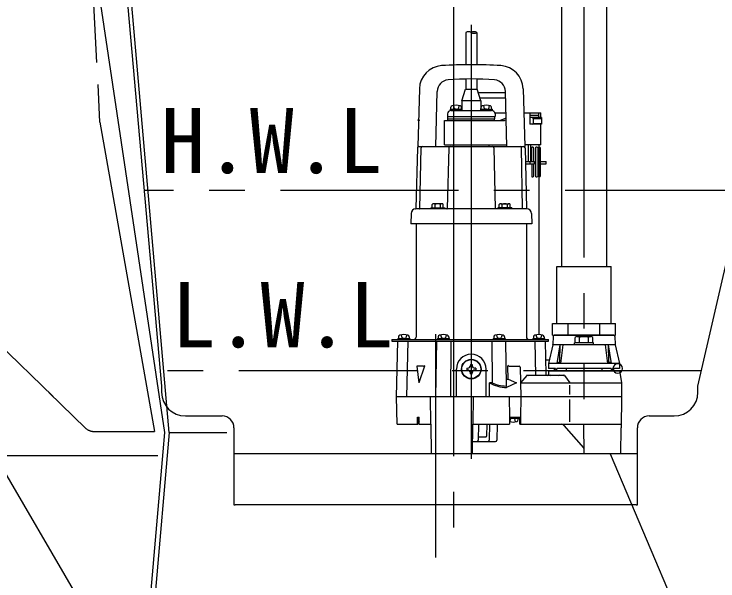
# Model space of a CAD drawing. Units: millimetres, scale not verified. Extents: x -8093 to 8093, y -5792 to 5792.
# Drawn here: x -4168 to -3575, y -2290 to -1812 of the extents above; entities that cross this region are included whole.
import ezdxf
from ezdxf.enums import TextEntityAlignment as Align

# ---------------------------------------------------------------- set-up
doc = ezdxf.new("R2010")
doc.units = ezdxf.units.MM
doc.header["$LTSCALE"] = 30
for name, pattern in [('CHAIN1', [8, 5, -1, 1, -1]), ('LONG_CHAIN', [21, 18, -1, 1, -1]), ('LONG_DASHED2', [13, 12, -1]), ('LONG_DOUBLE_CHAIN', [21.8, 18, -1, 0.6, -0.6, 0.6, -1])]:
    doc.linetypes.add(name, pattern=pattern)
doc.layers.add('0-1_00クル-フ-0躯体', color=3, linetype='Continuous', lineweight=25)
doc.styles.add('ＭＳ ゴシック', font='')
doc.styles.get('ＭＳ ゴシック').set_extended_font_data('MS Gothic')

msp = doc.modelspace()

# ---------------------------------------------------------------- linework, layer by layer
at = {"layer": '0-1_00クル-フ-0躯体', "linetype": 'LONG_CHAIN'}
for p, q in [((-3797.52, -1014.54), (-3797.52, -2267.6)), ((-3687.52, -1476.96), (-3687.52, -2136.47)), ((-3782.52, -1820.82), (-3782.52, -2186.69)), ((-3812.52, -2269.89), (-3812.52, -2081.6))]:
    msp.add_line(p, q, dxfattribs=at)
at = {"layer": '0-1_00クル-フ-0躯体'}
for p, q in [((-4139.28, -1507.57), (-4041.1, -2164.54)), ((-4037.09, -2164.54), (-4080.97, -1662.93)), ((-3706.52, -1708.54), (-3706.52, -2024.54)), ((-3668.52, -1708.54), (-3668.52, -2024.54)), ((-3787.12, -1827.38), (-3787.12, -1854.56)), ((-3777.92, -1827.38), (-3777.92, -1854.56)), ((-3787.12, -1866.58), (-3787.12, -1875.04)), ((-3777.92, -1866.58), (-3777.92, -1875.04)), ((-3826.24, -1874.75), (-3827.52, -1923.54)), ((-3812.52, -1923.54), (-3811.3, -1877.01)), ((-3790.52, -1885.04), (-3787.52, -1875.04)), ((-3787.52, -1875.04), (-3777.52, -1875.04)), ((-3774.52, -1885.04), (-3777.52, -1875.04)), ((-3776.62, -1878.04), (-3753.71, -1878.04)), ((-3752.52, -1923.54), (-3753.73, -1877.01)), ((-3738.79, -1874.75), (-3737.52, -1923.54)), ((-3774.52, -1885.04), (-3790.52, -1885.04)), ((-3790.52, -1885.04), (-3790.52, -1893.04)), ((-3775.27, -1882.54), (-3753.59, -1882.54)), ((-3774.52, -1885.04), (-3774.52, -1892.04)), ((-3800.2, -1892.04), (-3790.52, -1892.04)), ((-3800.2, -1892.04), (-3800.2, -1893.04)), ((-3799.7, -1892.04), (-3799.62, -1890.39)), ((-3797.6, -1888.98), (-3796.91, -1891.58)), ((-3795.2, -1892.04), (-3796.91, -1891.58)), ((-3795.2, -1892.04), (-3793.5, -1891.58)), ((-3792.8, -1888.98), (-3793.5, -1891.58)), ((-3790.7, -1892.04), (-3790.79, -1890.39)), ((-3774.83, -1892.04), (-3774.83, -1893.04)), ((-3774.83, -1892.04), (-3764.83, -1892.04)), ((-3774.33, -1892.04), (-3774.24, -1890.39)), ((-3772.23, -1888.98), (-3771.53, -1891.58)), ((-3769.83, -1892.04), (-3771.53, -1891.58)), ((-3769.83, -1892.04), (-3768.12, -1891.58)), ((-3767.43, -1888.98), (-3768.12, -1891.58)), ((-3765.33, -1892.04), (-3765.41, -1890.39)), ((-3764.83, -1892.04), (-3764.83, -1893.04)), ((-3802.59, -1895.88), (-3802.7, -1898.04)), ((-3802.7, -1898.04), (-3762.33, -1898.04)), ((-3802.2, -1900.04), (-3802.2, -1898.04)), ((-3799.59, -1893.04), (-3765.44, -1893.04)), ((-3762.83, -1898.04), (-3762.83, -1900.04)), ((-3762.61, -1895.04), (-3753.26, -1895.04)), ((-3762.44, -1895.88), (-3762.33, -1898.04)), ((-3738.26, -1895.04), (-3723.9, -1895.04)), ((-3733.24, -1895.04), (-3733.24, -1904.54)), ((-3733.24, -1897.04), (-3725.66, -1897.04)), ((-3725.66, -1899.04), (-3725.66, -1895.04)), ((-3723.94, -1899.04), (-3723.94, -1895.04)), ((-3723.9, -1899.04), (-3723.9, -1895.04)), ((-3805.21, -1901.54), (-3754.53, -1901.54)), ((-3805.21, -1922.04), (-3805.21, -1901.54)), ((-3802.21, -1901.54), (-3802.21, -1900.04)), ((-3802.21, -1900.04), (-3762.82, -1900.04)), ((-3762.82, -1901.54), (-3762.82, -1900.04)), ((-3753.15, -1899.45), (-3758.16, -1901.54)), ((-3753.11, -1900.94), (-3754.53, -1901.54)), ((-3723.34, -1899.04), (-3733.24, -1899.04)), ((-3730.1, -1900.04), (-3731.1, -1899.04)), ((-3731.1, -1904.54), (-3730.1, -1904.34)), ((-3730.1, -1904.34), (-3730.1, -1900.04)), ((-3723.34, -1900.04), (-3730.1, -1900.04)), ((-3723.34, -1904.34), (-3730.1, -1904.34)), ((-3723.34, -1899.04), (-3723.34, -1904.54)), ((-3723.34, -1904.54), (-3733.24, -1904.54)), ((-3723.9, -1922.04), (-3723.9, -1904.54)), ((-3805.21, -1922.04), (-3752.55, -1922.04)), ((-3797.52, -1923.54), (-3797.52, -1922.04)), ((-3767.52, -1923.54), (-3767.52, -1922.04)), ((-3723.9, -1922.04), (-3737.55, -1922.04)), ((-3734.47, -1922.04), (-3734.47, -1936.04)), ((-3732.47, -1922.04), (-3732.47, -1936.04)), ((-3725.65, -1922.04), (-3725.65, -2081.94)), ((-3827.8, -1924.51), (-3829.14, -1975.75)), ((-3827.52, -1923.54), (-3737.52, -1923.54)), ((-3825.77, -1975.74), (-3824.85, -1924.52)), ((-3801.41, -1924.51), (-3802.75, -1975.74)), ((-3763.63, -1924.51), (-3762.28, -1975.74)), ((-3739.27, -1975.74), (-3740.18, -1924.52)), ((-3737.23, -1924.51), (-3735.89, -1975.75)), ((-3731.51, -1936.04), (-3731.51, -1924.04)), ((-3730.76, -1924.04), (-3731.51, -1924.04)), ((-3729.76, -1936.04), (-3729.76, -1925.04)), ((-3728, -1949.04), (-3728, -1924.04)), ((-3727.25, -1924.04), (-3728, -1924.04)), ((-3726.25, -1948.16), (-3726.25, -1925.04)), ((-3725.28, -1924.04), (-3725.65, -1924.04)), ((-3724.28, -1948.04), (-3724.28, -1925.04)), ((-3736.93, -1936.04), (-3729.22, -1936.04)), ((-3736.88, -1938.04), (-3729.22, -1938.04)), ((-3732.97, -1938.04), (-3732.97, -1936.04)), ((-3731.51, -1938.04), (-3731.51, -1949.04)), ((-3729.76, -1948.04), (-3729.76, -1938.04)), ((-3729.22, -1938.04), (-3729.22, -1936.04)), ((-3724.28, -1936.04), (-3719.4, -1936.04)), ((-3724.28, -1938.04), (-3719.4, -1938.04)), ((-3719.65, -1936.04), (-3719.65, -1938.04)), ((-3719.4, -1938.04), (-3719.4, -1936.04)), ((-3731.51, -1949.04), (-3730.76, -1949.04)), ((-3728, -1949.04), (-3727.13, -1949.04)), ((-3725.65, -1949.04), (-3725.28, -1949.04)), ((-3816.7, -1975.24), (-3804.8, -1975.24)), ((-3816.7, -1975.24), (-3816.7, -1976.04)), ((-3815.37, -1975.24), (-3815.37, -1972.35)), ((-3807.29, -1971.74), (-3814.22, -1971.74)), ((-3813.06, -1975.24), (-3813.06, -1972.35)), ((-3808.45, -1975.24), (-3808.45, -1972.35)), ((-3806.14, -1975.24), (-3806.14, -1972.35)), ((-3804.8, -1975.24), (-3804.8, -1976.04)), ((-3758.89, -1975.24), (-3758.89, -1972.35)), ((-3757.74, -1971.74), (-3750.81, -1971.74)), ((-3756.59, -1975.24), (-3756.59, -1972.35)), ((-3751.97, -1975.24), (-3751.97, -1972.35)), ((-3749.66, -1975.24), (-3749.66, -1972.35)), ((-3748.33, -1975.24), (-3748.33, -1976.04)), ((-3833.29, -1979.93), (-3833.52, -1988.54)), ((-3735.74, -1976.04), (-3829.29, -1976.04)), ((-3731.74, -1979.93), (-3731.52, -1988.54)), ((-3731.52, -1988.54), (-3833.52, -1988.54)), ((-3829.02, -1988.54), (-3829.02, -2084.04)), ((-3736.02, -1988.54), (-3736.02, -2084.04)), ((-3664.54, -2072.54), (-3664.54, -2024.54)), ((-3714.09, -2072.54), (-3660.98, -2072.54)), ((-3714.09, -2082.54), (-3714.09, -2072.54)), ((-3700.81, -2082.54), (-3700.81, -2072.54)), ((-3674.26, -2082.54), (-3674.26, -2072.54)), ((-3841.73, -2082.18), (-3841.04, -2084.78)), ((-3836.93, -2082.18), (-3837.63, -2084.78)), ((-3808.45, -2082.18), (-3807.75, -2084.78)), ((-3803.65, -2082.18), (-3804.35, -2084.78)), ((-3761.38, -2082.18), (-3760.68, -2084.78)), ((-3756.58, -2082.18), (-3757.28, -2084.78)), ((-3728.1, -2082.18), (-3727.4, -2084.78)), ((-3723.3, -2082.18), (-3723.99, -2084.78)), ((-3849.52, -2086.04), (-3717.47, -2086.04)), ((-3849.52, -2086.04), (-3849.52, -2087.54)), ((-3849.52, -2087.54), (-3717.47, -2087.54)), ((-3844.83, -2087.54), (-3845.83, -2134.54)), ((-3844.33, -2085.24), (-3834.33, -2085.24)), ((-3844.33, -2085.24), (-3844.33, -2086.04)), ((-3843.83, -2083.95), (-3843.83, -2085.24)), ((-3839.33, -2085.24), (-3841.04, -2084.78)), ((-3839.33, -2085.24), (-3837.63, -2084.78)), ((-3836.02, -2087.54), (-3837.02, -2134.54)), ((-3834.83, -2083.95), (-3834.83, -2085.24)), ((-3834.33, -2085.24), (-3834.33, -2086.04)), ((-3812.49, -2134.54), (-3811.53, -2087.54)), ((-3811.05, -2085.24), (-3801.05, -2085.24)), ((-3811.05, -2085.24), (-3811.05, -2086.04)), ((-3810.55, -2083.95), (-3810.55, -2085.24)), ((-3806.05, -2085.24), (-3807.75, -2084.78)), ((-3806.05, -2085.24), (-3804.35, -2084.78)), ((-3801.55, -2083.95), (-3801.55, -2085.24)), ((-3801.05, -2085.24), (-3801.05, -2086.04)), ((-3799.81, -2087.54), (-3800.14, -2134.54)), ((-3765.22, -2087.54), (-3764.97, -2122.54)), ((-3763.98, -2085.24), (-3753.98, -2085.24)), ((-3763.98, -2085.24), (-3763.98, -2086.04)), ((-3763.48, -2083.95), (-3763.48, -2085.24)), ((-3758.98, -2085.24), (-3760.68, -2084.78)), ((-3758.98, -2085.24), (-3757.28, -2084.78)), ((-3754.48, -2083.95), (-3754.48, -2085.24)), ((-3753.98, -2085.24), (-3753.98, -2086.04)), ((-3752.74, -2124.83), (-3753.5, -2087.54)), ((-3730.7, -2085.24), (-3730.7, -2086.04)), ((-3730.7, -2085.24), (-3720.7, -2085.24)), ((-3730.2, -2083.95), (-3730.2, -2085.24)), ((-3729.01, -2087.54), (-3728.4, -2116.54)), ((-3725.7, -2085.24), (-3727.4, -2084.78)), ((-3725.7, -2085.24), (-3723.99, -2084.78)), ((-3721.2, -2083.95), (-3721.2, -2085.24)), ((-3720.7, -2085.24), (-3720.7, -2086.04)), ((-3720.2, -2087.54), (-3719.6, -2115.56)), ((-3717.47, -2087.54), (-3717.47, -2086.04)), ((-3713.53, -2083.52), (-3713.65, -2090.43)), ((-3662.5, -2082.54), (-3712.53, -2082.54)), ((-3695.02, -2088.94), (-3695.02, -2084.44)), ((-3693.14, -2083.44), (-3681.89, -2083.44)), ((-3691.27, -2088.94), (-3691.27, -2084.44)), ((-3683.76, -2088.94), (-3683.76, -2084.44)), ((-3680.01, -2088.94), (-3680.01, -2084.44)), ((-3661.5, -2083.52), (-3661.38, -2090.43)), ((-3713.68, -2090.64), (-3717.42, -2106.3)), ((-3661.38, -2090.54), (-3713.66, -2090.54)), ((-3707.9, -2090.54), (-3710.46, -2106.41)), ((-3707.9, -2090.54), (-3708.14, -2104.55)), ((-3705.37, -2090.54), (-3707.43, -2106.41)), ((-3679.52, -2088.94), (-3695.52, -2088.94)), ((-3695.52, -2090.54), (-3695.52, -2088.94)), ((-3679.52, -2090.54), (-3679.52, -2088.94)), ((-3669.66, -2090.54), (-3667.6, -2106.41)), ((-3667.13, -2090.54), (-3664.57, -2106.41)), ((-3667.13, -2090.54), (-3666.89, -2104.55)), ((-3661.35, -2090.64), (-3657.61, -2106.3)), ((-3716.76, -2103.54), (-3719.86, -2103.54)), ((-3709.47, -2105.54), (-3707.32, -2105.54)), ((-3665.56, -2105.54), (-3667.72, -2105.54)), ((-3822.73, -2108.54), (-3828.44, -2108.54)), ((-3828.44, -2108.54), (-3826.71, -2122.54)), ((-3821.9, -2108.54), (-3826.71, -2122.54)), ((-3795.02, -2134.54), (-3795.02, -2111.04)), ((-3786.37, -2110.27), (-3785.6, -2110.27)), ((-3786.37, -2110.27), (-3786.37, -2111.81)), ((-3786.37, -2111.81), (-3785.6, -2111.81)), ((-3783.29, -2107.19), (-3783.29, -2107.96)), ((-3783.29, -2107.19), (-3781.75, -2107.19)), ((-3781.75, -2107.19), (-3781.75, -2107.96)), ((-3778.67, -2110.27), (-3779.44, -2110.27)), ((-3778.67, -2111.81), (-3779.44, -2111.81)), ((-3778.67, -2110.27), (-3778.67, -2111.81)), ((-3770.02, -2134.54), (-3770.02, -2111.04)), ((-3751.49, -2119.54), (-3751.7, -2108.54)), ((-3750.7, -2108.54), (-3742.27, -2108.54)), ((-3741.27, -2109.54), (-3740.79, -2134.55)), ((-3717.45, -2106.52), (-3717.52, -2110.54)), ((-3711.52, -2110.54), (-3717.52, -2110.54)), ((-3657.59, -2106.41), (-3717.44, -2106.41)), ((-3712.52, -2110.54), (-3712.52, -2112.54)), ((-3711.52, -2110.54), (-3711.52, -2111.04)), ((-3664.52, -2110.54), (-3710.52, -2110.54)), ((-3710.52, -2110.54), (-3710.52, -2111.04)), ((-3702.52, -2110.54), (-3702.52, -2112.54)), ((-3672.52, -2110.54), (-3672.52, -2112.54)), ((-3664.52, -2110.54), (-3664.52, -2111.04)), ((-3663.52, -2110.54), (-3663.52, -2111.04)), ((-3662.52, -2110.54), (-3662.52, -2112.54)), ((-3783.29, -2114.89), (-3783.29, -2114.12)), ((-3783.29, -2114.89), (-3781.75, -2114.89)), ((-3781.75, -2114.89), (-3781.75, -2114.12)), ((-3735.6, -2116.54), (-3741.02, -2122.54)), ((-3704.92, -2116.54), (-3734.63, -2116.54)), ((-3717.52, -2112.54), (-3717.57, -2115.55)), ((-3717.52, -2112.54), (-3657.52, -2112.54)), ((-3703.92, -2116.54), (-3699.49, -2122.54)), ((-3657.52, -2112.54), (-3655.77, -2122.3)), ((-3767.18, -2134.54), (-3767.18, -2122.54)), ((-3764.97, -2122.54), (-3767.18, -2122.54)), ((-3741.02, -2122.54), (-3655.73, -2122.54)), ((-3655.52, -2134.54), (-3655.72, -2122.78)), ((-3699.49, -2132.54), (-3699.49, -2124.54)), ((-3655.52, -2134.54), (-3845.83, -2134.54)), ((-3845.11, -2157.54), (-3845.52, -2134.54)), ((-3816.59, -2157.54), (-3816.99, -2134.54)), ((-3780.92, -2157.54), (-3780.52, -2134.54)), ((-3750.48, -2134.55), (-3750.3, -2151.54)), ((-3655.97, -2160.54), (-3655.52, -2134.54)), ((-3699.49, -2155.54), (-3699.49, -2136.54)), ((-4023.52, -2150.54), (-3992.52, -2150.54)), ((-3827.89, -2151.54), (-3826.31, -2151.54)), ((-3827.89, -2157.54), (-3827.89, -2151.54)), ((-3827.47, -2152.34), (-3827.47, -2151.54)), ((-3827.47, -2152.34), (-3826.31, -2152.34)), ((-3827.38, -2157.54), (-3827.38, -2152.34)), ((-3826.97, -2153.62), (-3826.97, -2152.34)), ((-3826.31, -2157.54), (-3826.31, -2151.54)), ((-3750.3, -2151.54), (-3740.97, -2151.54)), ((-3750.3, -2151.54), (-3750.24, -2157.54)), ((-3750.29, -2152.34), (-3742.53, -2152.34)), ((-3749.93, -2155.39), (-3749.23, -2152.79)), ((-3747.53, -2152.34), (-3749.23, -2152.79)), ((-3747.53, -2152.34), (-3745.82, -2152.79)), ((-3745.13, -2155.39), (-3745.82, -2152.79)), ((-3743.03, -2153.62), (-3743.03, -2152.34)), ((-3742.53, -2152.34), (-3742.53, -2151.54)), ((-3741.6, -2157.54), (-3741.6, -2151.54)), ((-3632.52, -2150.54), (-3611.52, -2150.54)), ((-3845.11, -2157.54), (-3827.38, -2157.54)), ((-3826.31, -2157.54), (-3816.42, -2157.54)), ((-3815.99, -2182.54), (-3816.42, -2157.54)), ((-3781.52, -2182.54), (-3781.08, -2157.54)), ((-3781.08, -2157.54), (-3750.24, -2157.54)), ((-3776.38, -2157.54), (-3776.62, -2171.05)), ((-3769.44, -2157.54), (-3769.61, -2167.54)), ((-3767.29, -2157.54), (-3767.53, -2171.05)), ((-3760.76, -2157.54), (-3761, -2171.05)), ((-3741.6, -2157.54), (-3655.92, -2157.54)), ((-3704.62, -2158.53), (-3687.85, -2177.26)), ((-3687.95, -2157.54), (-3687.52, -2182.54)), ((-4037.09, -2164.54), (-4084.61, -2707.79)), ((-4041.1, -2164.54), (-4042.52, -2180.84)), ((-4037.09, -2164.54), (-3988.55, -2164.54)), ((-3656.52, -2182.54), (-3656.13, -2160.54)), ((-3656.13, -2160.54), (-3655.97, -2160.54)), ((-3776.57, -2168.04), (-3770.11, -2168.04)), ((-3781.33, -2172.04), (-3762, -2172.04)), ((-4042.52, -2180.84), (-4089.48, -2717.6)), ((-3642.52, -2182.54), (-3982.52, -2182.54)), ((-4382.33, -2183.75), (-4046.79, -2183.75)), ((-3643.52, -2225.54), (-3981.52, -2225.54))]:
    msp.add_line(p, q, dxfattribs=at)
at = {"layer": '0-1_00クル-フ-0躯体', "linetype": 'LONG_DASHED2'}
for p, q in [((-4098.13, -1852.54), (-4101.49, -1788.54)), ((-4095.48, -1903.08), (-4097.15, -1871.22)), ((-4095.48, -1903.08), (-4080.41, -1988.54)), ((-4080.41, -1988.54), (-4049.56, -2163.54)), ((-4135.06, -2134.17), (-4239.76, -2032.73)), ((-4138.53, -2130.81), (-4107.66, -2160.72)), ((-4100.7, -2163.54), (-4049.56, -2163.54))]:
    msp.add_line(p, q, dxfattribs=at)
at = {"layer": '0-1_00クル-フ-0躯体', "linetype": 'LONG_DOUBLE_CHAIN'}
msp.add_line((-3825.92, -1901.52), (-3827.82, -1901.18), dxfattribs=at)
at = {"layer": '0-1_00クル-フ-0躯体', "linetype": 'CHAIN1'}
for p, q in [((-3553.38, -1960.54), (-4058.15, -1960.54)), ((-3588.51, -2112.54), (-4044.67, -2112.54))]:
    msp.add_line(p, q, dxfattribs=at)
at = {"layer": '0-1_00クル-フ-0躯体', "color": 4}
for p, q in [((-4272.69, -2032.7), (-3971.3, -2547.48)), ((-3665.58, -2182.54), (-3575.24, -2394.94))]:
    msp.add_line(p, q, dxfattribs=at)
at = {"layer": '0-1_00クル-フ-0躯体'}
for points in [[(-3591.52, -2130.54), (-3591.52, -2125.54), (-3487.52, -1675.54)], [(-4079.46, -1720.45), (-4043.52, -2125.54), (-4043.52, -2130.54)], [(-3748.33, -1975.24), (-3760.23, -1975.24), (-3760.23, -1976.04)], [(-3710.53, -2072.54), (-3710.53, -2024.54), (-3664.54, -2024.54)], [(-3714.09, -2082.54), (-3660.98, -2082.54), (-3660.98, -2072.54)], [(-3657.59, -2106.52), (-3657.52, -2110.54), (-3663.52, -2110.54)], [(-3752.84, -2119.54), (-3751.49, -2119.54), (-3744.45, -2122.54), (-3752.7, -2126.54)], [(-3740.79, -2134.55), (-3740.97, -2151.54), (-3741.03, -2157.54)], [(-3982.52, -2160.54), (-3982.52, -2225.54), (-3981.52, -2225.54)], [(-3643.52, -2225.54), (-3642.52, -2225.54), (-3642.52, -2160.54)]]:
    msp.add_lwpolyline(points, dxfattribs=at)
for radius in [8.25, 8]:
    msp.add_circle((-3782.52, -2111.04), radius, dxfattribs=at)
for centre, radius, start, end in [((-3784.82, -1831.36), 4.6, 60, 120), ((-3780.22, -1831.36), 4.6, 60, 120), ((-3780.22, -1823.4), 4.6, 240, 300), ((-3806.24, -1875.28), 20, 93.58, 178.5), ((-3782.52, -2254.54), 400, 86.42, 93.58), ((-3758.79, -1875.28), 20, 1.5, 86.42), ((-3801.3, -1877.27), 10, 94.489, 178.5), ((-3782.52, -2116.54), 250, 85.511, 94.489), ((-3763.73, -1877.27), 10, 1.5, 85.511), ((-3798.38, -1890.45), 1.24, 104.352, 177), ((-3795.2, -1900.74), 12, 73.125, 106.875), ((-3792.03, -1890.45), 1.24, 3, 75.648), ((-3773, -1890.45), 1.24, 104.352, 177), ((-3769.83, -1900.74), 12, 73.125, 106.875), ((-3766.65, -1890.45), 1.24, 3, 75.648), ((-3799.59, -1896.04), 3, 90, 177), ((-3765.44, -1896.04), 3, 3, 90), ((-3826.8, -1924.54), 1, 90, 178.5), ((-3823.85, -1924.54), 1, 90, 178.976), ((-3800.41, -1924.54), 1, 90, 178.5), ((-3764.62, -1924.54), 1, 1.5, 90), ((-3741.18, -1924.54), 1, 1.024, 90), ((-3738.23, -1924.54), 1, 1.5, 90), ((-3730.76, -1925.04), 1, 0, 90), ((-3727.25, -1925.04), 1, 0, 90), ((-3725.28, -1925.04), 1, 0, 90), ((-3730.76, -1948.04), 1, 270, 0), ((-3727.13, -1948.16), 0.874, 270, 0), ((-3725.28, -1948.04), 1, 270, 0), ((-3814.22, -1973.12), 1.39, 33.627, 146.373), ((-3810.75, -1976.35), 4.62, 60, 120), ((-3807.29, -1973.12), 1.39, 33.627, 146.373), ((-3757.74, -1973.12), 1.39, 33.627, 146.373), ((-3754.28, -1976.35), 4.62, 60, 120), ((-3750.81, -1973.12), 1.39, 33.627, 146.373), ((-3829.29, -1980.04), 4, 90, 178.5), ((-3829.44, -1975.74), 0.3, 271.996, 358.5), ((-3826.07, -1975.74), 0.3, 270, 358.976), ((-3803.05, -1975.74), 0.3, 270, 358.5), ((-3761.98, -1975.74), 0.3, 181.5, 270), ((-3738.97, -1975.74), 0.3, 181.024, 270), ((-3735.59, -1975.74), 0.3, 181.5, 268.004), ((-3735.74, -1980.04), 4, 1.5, 90), ((-3839.33, -2093.94), 12, 73.809, 106.191), ((-3806.05, -2093.94), 12, 73.809, 106.191), ((-3758.98, -2093.94), 12, 73.809, 106.191), ((-3725.7, -2093.94), 12, 73.809, 106.191), ((-3842.23, -2083.95), 1.6, 106.191, 180), ((-3836.43, -2083.95), 1.6, 0, 73.809), ((-3831.02, -2084.04), 2, 270, 0), ((-3808.95, -2083.95), 1.6, 106.191, 180), ((-3803.15, -2083.95), 1.6, 0, 73.809), ((-3761.88, -2083.95), 1.6, 106.191, 180), ((-3756.08, -2083.95), 1.6, 0, 73.809), ((-3734.02, -2084.04), 2, 180, 270), ((-3728.6, -2083.95), 1.6, 106.191, 180), ((-3722.8, -2083.95), 1.6, 0, 73.809), ((-3712.53, -2083.54), 1, 90, 179), ((-3693.14, -2085.69), 2.25, 33.626, 146.374), ((-3687.52, -2090.94), 7.51, 60, 120), ((-3681.89, -2085.69), 2.25, 33.626, 146.374), ((-3662.5, -2083.54), 1, 1, 90), ((-3714.65, -2090.41), 1, 346.577, 359), ((-3660.38, -2090.41), 1, 181, 193.423), ((-3782.52, -2111.04), 12.5, 0, 180), ((-3709.47, -2106.54), 1, 90, 168.639), ((-3709.14, -2104.54), 1, 270, 359), ((-3665.89, -2104.54), 1, 181, 270), ((-3665.56, -2106.54), 1, 11.361, 90), ((-3822.73, -2107.54), 1, 270, 349.52), ((-3785.6, -2107.96), 2.31, 270, 0), ((-3785.6, -2114.12), 2.31, 0, 90), ((-3779.44, -2107.96), 2.31, 180, 270), ((-3779.44, -2114.12), 2.31, 90, 180), ((-3750.7, -2107.54), 1, 180, 270), ((-3742.27, -2109.54), 1, 0, 90), ((-3716.45, -2106.54), 1, 166.577, 179), ((-3711.02, -2111.04), 0.5, 180, 0), ((-3709.47, -2106.54), 1, 166.577, 172.746), ((-3665.56, -2106.54), 1, 7.254, 13.423), ((-3664.02, -2111.04), 0.5, 180, 0), ((-3659.07, -2110.54), 4, 0, 180), ((-3659.07, -2110.54), 4, 180, 0), ((-3658.59, -2106.54), 1, 1, 13.423), ((-3734.6, -2115.54), 1, 179, 268), ((-3718.6, -2115.54), 1, 181.219, 270), ((-3718.57, -2115.54), 1, 270, 359), ((-3716.06, -2115.54), 1, 270, 359), ((-3708.82, -2115.54), 1, 270, 359), ((-3704.92, -2115.54), 1, 270, 359), ((-3752.7, -2098.33), 28.21, 239.116, 270), ((-3752.71, -2097.13), 28.21, 244.231, 268.912), ((-3658.72, -2122.83), 3, 1, 10.151), ((-3753.24, -2124.84), 0.5, 268.912, 1.17), ((-4023.52, -2130.54), 20, 180, 270), ((-3611.52, -2130.54), 20, 270, 0), ((-3992.52, -2160.54), 10, 0, 90), ((-3632.52, -2160.54), 10, 90, 180), ((-3825.37, -2153.62), 1.6, 180, 233.867), ((-3747.53, -2143.64), 12, 256.818, 286.191), ((-3744.63, -2153.62), 1.6, 286.191, 0), ((-3706.86, -2160.54), 3, 41.849, 90), ((-3777.62, -2171.04), 1, 270, 359), ((-3770.11, -2167.54), 0.5, 270, 359), ((-3768.53, -2171.04), 1, 270, 359), ((-3762, -2171.04), 1, 270, 359), ((-3688.6, -2177.93), 1, 1, 41.849)]:
    msp.add_arc(centre, radius, start, end, dxfattribs=at)
at = {"layer": '0-1_00クル-フ-0躯体', "linetype": 'LONG_DOUBLE_CHAIN'}
msp.add_arc((-3826.22, -1923.24), 0.3, 270, 0, dxfattribs=at)
at = {"layer": '0-1_00クル-フ-0躯体', "linetype": 'LONG_DASHED2'}
msp.add_arc((-4100.7, -2153.54), 10, 225.907, 270, dxfattribs=at)

# ---------------------------------------------------------------- texts
at = {"layer": '0-1_00クル-フ-0躯体', "color": 4, "style": 'ＭＳ ゴシック'}
for s, p in [('H.W.L', (-4044.19, -1962.37)), ('L.W.L', (-4035.08, -2109.18))]:
    msp.add_text(s, height=54.99, dxfattribs=at).set_placement(p, align=Align.BOTTOM_LEFT)

doc.saveas('drawing.dxf')
